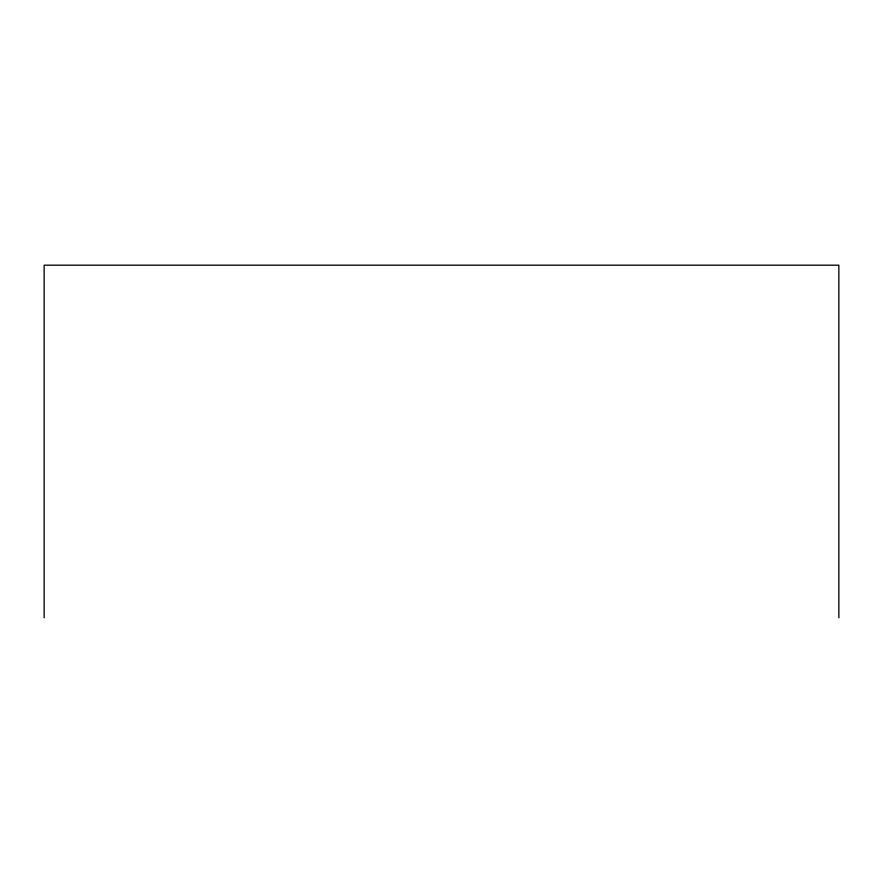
<?xml version="1.0" encoding="UTF-8"?>
<svg xmlns="http://www.w3.org/2000/svg" width="883" height="883" viewBox="0 0 883 883"><rect width="100%" height="100%" fill="white"/><g stroke="black" fill="none" stroke-linecap="round" stroke-linejoin="round"><path stroke-width="1.32" d="M838.85 617.813L838.85 265.187L44.15 265.187L44.15 617.813"/></g></svg>
